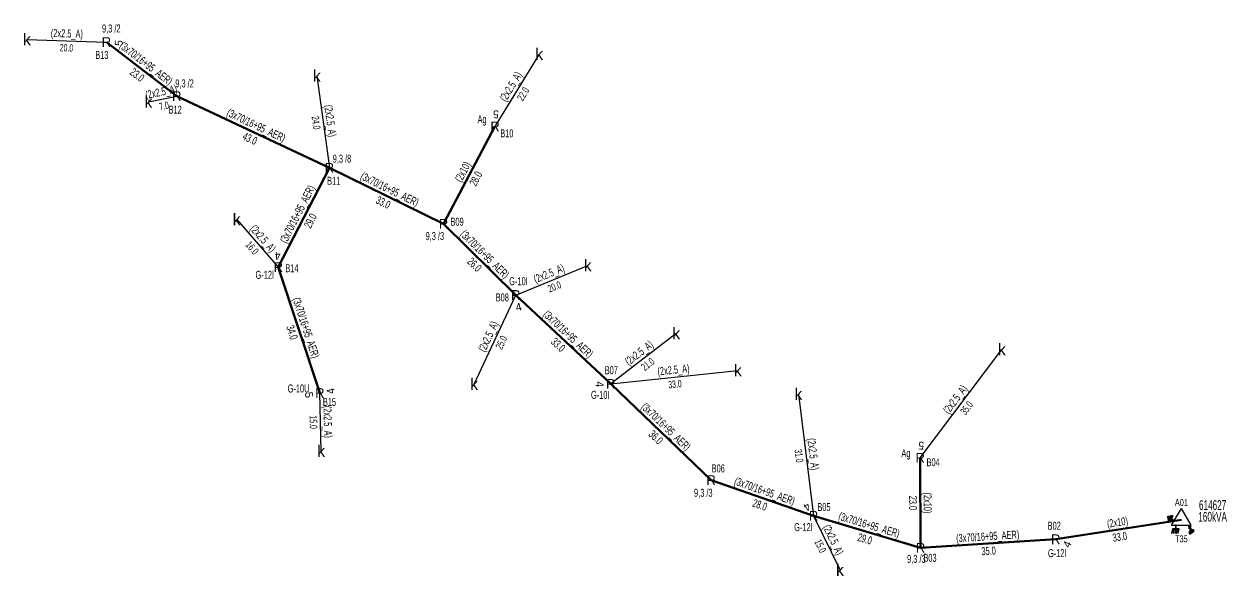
# Model space of a CAD drawing. Header units: millimetres. Extents: x 415467 to 419266, y 4041401 to 4045614.
# Drawn here: x 418651.7 to 418959.8, y 4044388.1 to 4044529.5 of the extents above; entities that cross this region are included whole.
import ezdxf
from ezdxf.enums import TextEntityAlignment as Align

# ---------------------------------------------------------------- set-up
doc = ezdxf.new("R2010")
doc.units = ezdxf.units.MM
for name, color, linetype, lineweight in [('DIREK_AG_MEVCUT', 120, 'Continuous', 25), ('HAT_ABONE_HAVAI_MEVCUT', 56, 'Continuous', 30), ('HAT_AG_HAVAI_MEVCUT', 126, 'Continuous', 50), ('KOFRE_ABONE_MEVCUT', 6, 'Continuous', 25), ('TRAFO_MEVCUT', 5, 'Continuous', 30), ('TRAFO_TADILAT_BYSK', 5, 'Continuous', 30)]:
    doc.layers.add(name, color=color, linetype=linetype, lineweight=lineweight)
doc.styles.add('Direk', font='B_CAD')
doc.styles.get("Standard").update_dxf_attribs({"font": 'Arial'})

# ---------------------------------------------------------------- blocks, each defined once
blk = doc.blocks.new('MEV_DIREK')
h = blk.add_hatch(color=32)
h.paths.add_polyline_path([(-2.14, 0.97), (-2.35, 1.09), (-3.31, -0.55), (-3.09, -0.67), (-2.67, 0.06), (-1.89, -0.39), (-1.79, -0.22), (-2.56, 0.23)])
h.paths.add_polyline_path([(-3.46, -0.17), (-3.33, -0.25), (-2.61, 0.99), (-2.74, 1.06)])
h.paths.add_polyline_path([(-3.54, 0.29), (-3.41, 0.22), (-3.05, 0.82), (-3.18, 0.9)])
h.paths.add_polyline_path([(-3.58, 0.81), (-3.66, 0.68), (-3.53, 0.61), (-3.45, 0.74)])
h.paths.add_polyline_path([(-1.51, -2.34), (-2.26, -2.33), (-2.52, -3.47), (-2.42, -3.47), (-2.21, -2.53), (-1.91, -2.54), (-2.12, -3.47), (-2.02, -3.47), (-1.81, -2.54), (-1.51, -2.54), (-1.72, -3.47), (-1.62, -3.48), (-1.41, -2.54), (-1.11, -2.54), (-1.32, -3.48), (-1.22, -3.48), (-1.01, -2.54), (-0.71, -2.55), (-0.92, -3.48), (-0.82, -3.48), (-0.56, -2.35), (-1.31, -2.34), (-1.31, -1.44), (-1.51, -1.44)])
at = {"layer": 'TRAFO_MEVCUT'}
for points in [[(2.35, -1.57), (2.12, -1.92), (2.08, -1.44), (1.94, -1.44), (2.01, -2.32), (2.25, -1.96), (2.31, -2.67), (2.1, -2.67), (2.39, -2.87), (2.4, -2.86), (2.64, -2.49), (2.45, -2.63)], [(2.35, -1.57), (2.12, -1.92), (2.08, -1.44), (1.94, -1.44), (2.01, -2.32), (2.25, -1.96), (2.31, -2.67), (2.1, -2.67), (2.39, -2.87), (1.98, -3.19), (2.2, -3.79), (2.26, -3.74), (2.08, -3.26), (2.26, -3.13), (2.44, -3.6), (2.49, -3.56), (2.32, -3.08), (2.49, -2.94), (2.67, -3.42), (2.73, -3.38), (2.55, -2.9), (2.73, -2.76), (2.91, -3.24), (2.97, -3.2), (2.79, -2.72), (2.97, -2.58), (3.15, -3.06), (3.21, -3.01), (2.98, -2.42), (2.4, -2.86), (2.64, -2.49), (2.45, -2.63)], [(2.97, -2.58), (3.15, -3.06), (3.21, -3.01), (2.98, -2.42), (2.4, -2.86), (2.64, -2.49), (2.45, -2.63), (2.35, -1.57), (2.12, -1.92), (2.08, -1.44), (1.94, -1.44), (2.01, -2.32), (2.25, -1.96), (2.31, -2.67), (2.1, -2.67), (2.39, -2.87), (1.98, -3.19), (2.2, -3.79), (2.26, -3.74), (2.08, -3.26), (2.26, -3.13), (2.44, -3.6), (2.49, -3.56), (2.32, -3.08), (2.49, -2.94), (2.67, -3.42), (2.73, -3.38), (2.55, -2.9), (2.73, -2.76), (2.91, -3.24), (2.97, -3.2), (2.79, -2.72)]]:
    blk.add_hatch(color=32, dxfattribs=at).paths.add_polyline_path(points)
at = {"layer": 'TRAFO_MEVCUT', "linetype": 'Continuous'}
for p, q in [((-2.5, -1.44), (0, 2.89)), ((2.5, -1.44), (0, 2.89)), ((-2.5, -1.44), (2.5, -1.44))]:
    blk.add_line(p, q, dxfattribs=at)
at = {"layer": 'TRAFO_MEVCUT', "color": 32, "flags": 128}
blk.add_lwpolyline([(1.94, -1.44), (2.08, -1.44), (2.12, -1.92), (2.35, -1.57), (2.45, -2.63), (2.64, -2.49), (2.4, -2.86), (2.98, -2.42), (3.21, -3.01), (3.15, -3.06), (2.97, -2.58), (2.79, -2.72), (2.97, -3.2), (2.91, -3.24), (2.73, -2.76), (2.55, -2.9), (2.73, -3.38), (2.67, -3.42), (2.49, -2.94), (2.32, -3.08), (2.49, -3.56), (2.44, -3.6), (2.26, -3.13), (2.08, -3.26), (2.26, -3.74), (2.2, -3.79), (1.98, -3.19), (2.39, -2.87), (2.1, -2.67), (2.31, -2.67), (2.25, -1.96), (2.01, -2.32), (1.94, -1.44)], dxfattribs=at)
at = {"layer": 'TRAFO_TADILAT_BYSK', "color": 32, "flags": 128}
for points in [[(-3.53, 0.61), (-3.45, 0.74), (-3.58, 0.81), (-3.66, 0.68), (-3.53, 0.61)], [(-3.41, 0.22), (-3.05, 0.82), (-3.18, 0.9), (-3.54, 0.29), (-3.41, 0.22)], [(-3.33, -0.25), (-2.61, 0.99), (-2.74, 1.06), (-3.46, -0.17), (-3.33, -0.25)], [(-1.79, -0.22), (-2.56, 0.23), (-2.14, 0.97), (-2.35, 1.09), (-3.31, -0.55), (-3.09, -0.67), (-2.67, 0.06), (-1.89, -0.39), (-1.79, -0.22)], [(-1.31, -1.44), (-1.51, -1.44), (-1.51, -2.34), (-2.26, -2.33), (-2.52, -3.47), (-2.42, -3.47), (-2.21, -2.53), (-1.91, -2.54), (-2.12, -3.47), (-2.02, -3.47), (-1.81, -2.54), (-1.51, -2.54), (-1.72, -3.47), (-1.62, -3.48), (-1.41, -2.54), (-1.11, -2.54), (-1.32, -3.48), (-1.22, -3.48), (-1.01, -2.54), (-0.71, -2.55), (-0.92, -3.48), (-0.82, -3.48), (-0.56, -2.35), (-1.31, -2.34), (-1.31, -1.44)]]:
    blk.add_lwpolyline(points, dxfattribs=at)

msp = doc.modelspace()

# ---------------------------------------------------------------- linework, layer by layer
at = {"layer": 'HAT_ABONE_HAVAI_MEVCUT'}
for p, q in [((418652.475695, 4044525.526231), (418672.836337, 4044524.852904)), ((418783.658665, 4044521.777637), (418772.332522, 4044503.213837)), ((418726.712238, 4044516.183403), (418729.921877, 4044492.659967)), ((418683.59155, 4044509.526944), (418690.856346, 4044511.011448)), ((418706.185941, 4044479.415174), (418716.843396, 4044467.215143)), ((418777.650435, 4044460.072074), (418796.080743, 4044467.63995)), ((418766.990729, 4044437.244615), (418777.650435, 4044460.072074)), ((418818.760191, 4044450.215318), (418801.95448, 4044437.318271)), ((418881.205754, 4044418.340854), (418902.136023, 4044446.099838)), ((418801.95448, 4044437.318271), (418834.517282, 4044440.761063)), ((418727.831095, 4044420.088966), (418727.48045, 4044434.97529)), ((418850.016415, 4044434.706249), (418853.89136, 4044403.511889)), ((418853.89136, 4044403.511889), (418860.682753, 4044389.616727))]:
    msp.add_line(p, q, dxfattribs=at)
at = {"layer": 'HAT_AG_HAVAI_MEVCUT'}
for p, q in [((418672.836337, 4044524.852904), (418690.856346, 4044511.011448)), ((418690.856346, 4044511.011448), (418729.921877, 4044492.659967)), ((418772.332522, 4044503.213837), (418759.16387, 4044478.306368)), ((418729.921877, 4044492.659967), (418716.843396, 4044467.215143)), ((418729.921877, 4044492.659967), (418759.16387, 4044478.306368)), ((418759.16387, 4044478.306368), (418777.650435, 4044460.072074)), ((418716.843396, 4044467.215143), (418727.48045, 4044434.97529)), ((418777.650435, 4044460.072074), (418801.95448, 4044437.318271)), ((418801.95448, 4044437.318271), (418827.668252, 4044412.672702)), ((418881.205754, 4044418.340854), (418881.311, 4044395.304)), ((418827.668252, 4044412.672702), (418853.89136, 4044403.511889)), ((418853.89136, 4044403.511889), (418881.311, 4044395.304)), ((418915.916745, 4044397.499118), (418948.096, 4044402.527)), ((418881.311, 4044395.304), (418915.916745, 4044397.499118))]:
    msp.add_line(p, q, dxfattribs=at)

# ---------------------------------------------------------------- block references
at = {"layer": 'TRAFO_MEVCUT'}
msp.add_blockref('MEV_DIREK', (418948.096, 4044402.527), dxfattribs=at)

# ---------------------------------------------------------------- texts
at = {"layer": 'DIREK_AG_MEVCUT', "width": 0.53}
for s, p in [('9,3 /2', (418674.084373, 4044528.336374)), ('B13', (418671.655856, 4044521.557989)), ('9,3 /2', (418692.837728, 4044514.26444)), ('B12', (418690.441527, 4044507.536117)), ('Ag', (418769.021952, 4044505.096556)), ('B10', (418775.374943, 4044501.483613)), ('9,3 /8', (418733.155017, 4044494.992868)), ('B11', (418731.02238, 4044489.337484)), ('B09', (418762.623005, 4044478.839647)), ('9,3 /3', (418756.936732, 4044475.169626)), ('B14', (418720.332742, 4044466.942261)), ('G-12I', (418713.38369, 4044465.241815)), ('G-10I', (418778.347485, 4044463.611512)), ('B08', (418774.205548, 4044459.453404)), ('B07', (418802.125753, 4044440.814078)), ('G-10U', (418722.043884, 4044436.129114)), ('G-10I', (418799.284571, 4044434.499754)), ('B15', (418729.944845, 4044432.692323)), ('Ag', (418877.56465, 4044419.550484)), ('B06', (418829.498071, 4044415.656283)), ('B04', (418884.527259, 4044417.237401)), ('9,3 /3', (418825.674613, 4044409.422007)), ('B05', (418856.564326, 4044405.77137)), ('G-12I', (418851.322315, 4044400.618756)), ('B02', (418915.535408, 4044400.978282)), ('G-12I', (418916.304681, 4044393.959743)), ('9,3 /3', (418880.231512, 4044392.494124)), ('B03', (418883.72272, 4044392.767544))]:
    msp.add_text(s, height=2.05, dxfattribs=at).set_placement(p, align=Align.MIDDLE_CENTER)
at = {"layer": 'DIREK_AG_MEVCUT', "style": 'Direk'}
for p in [(418672.836337, 4044524.852904), (418690.856346, 4044511.011448), (418772.332522, 4044503.213837), (418729.921877, 4044492.659967), (418759.16387, 4044478.306368), (418716.843396, 4044467.215143), (418777.650435, 4044460.072074), (418801.95448, 4044437.318271), (418727.48045, 4044434.97529), (418881.205754, 4044418.340854), (418827.668252, 4044412.672702), (418853.89136, 4044403.511889), (418915.916745, 4044397.499118), (418881.311, 4044395.304)]:
    msp.add_text('R', height=2.5, dxfattribs=at).set_placement(p, align=Align.MIDDLE_CENTER)
at = {"layer": 'DIREK_AG_MEVCUT', "color": 32, "style": 'Direk'}
for s, rotation, p in [('5', 84.834348, (418675.988646, 4044524.600805)), ('5', 175.280871, (418772.562881, 4044506.355889)), ('4', 183.097366, (418716.683093, 4044470.084782)), ('4', 373.62246, (418778.374725, 4044457.015091)), ('4', 271.973192, (418799.141156, 4044437.221615)), ('5', 279.804436, (418724.721345, 4044434.49849)), ('4', 99.804436, (418730.239555, 4044435.452091)), ('5', 174.767333, (418881.461115, 4044421.493961)), ('4', 215.64219, (418852.250364, 4044405.80125)), ('4', 426.360418, (418918.841969, 4044396.230884))]:
    msp.add_text(s, height=2, rotation=rotation, dxfattribs=at).set_placement(p, align=Align.MIDDLE_CENTER)
at = {"layer": 'HAT_ABONE_HAVAI_MEVCUT', "lineweight": 30, "width": 0.53}
for rotation, p in [(358.105917, (418662.68411, 4044526.039103)), (418.611802, (418777.269984, 4044512.938445)), (11.548944, (418687.053774, 4044511.101987)), (277.769705, (418729.159254, 4044504.536598)), (311.13915, (418712.154816, 4044473.874365)), (22.324094, (418786.542721, 4044464.642305)), (64.968903, (418771.550416, 4044449.017988)), (397.503373, (418809.839849, 4044444.441114)), (6.035334, (418818.14651, 4044439.884956)), (52.983713, (418890.992194, 4044432.732082)), (271.349344, (418728.505537, 4044427.552144)), (277.080977, (418852.797405, 4044419.21385)), (296.047512, (418858.050722, 4044396.937557))]:
    msp.add_text('(2x2.5_A)', height=2.05, rotation=rotation, dxfattribs=at).set_placement(p, align=Align.CENTER)
for s, rotation, p in [('20.0', 358.105917, (418662.627922, 4044524.340032)), ('22.0', 418.611802, (418778.721203, 4044512.053028)), ('7.0', 11.548944, (418687.394122, 4044509.436405)), ('24.0', 277.769705, (418727.474861, 4044504.306772)), ('16.0', 311.13915, (418710.874522, 4044472.755952)), ('20.0', 22.324094, (418787.188458, 4044463.069719)), ('25.0', 64.968903, (418773.090749, 4044448.298701)), ('21.0', 397.503373, (418810.874822, 4044443.092474)), ('33.0', 6.035334, (418818.325251, 4044438.194378)), ('35.0', 52.983713, (418892.349583, 4044431.70861)), ('15.0', 271.349344, (418726.806008, 4044427.512112)), ('31.0', 277.080977, (418851.110371, 4044419.004288)), ('15.0', 296.047512, (418856.523391, 4044396.191059))]:
    msp.add_text(s, height=1.9, rotation=rotation, dxfattribs=at).set_placement(p, align=Align.TOP_CENTER)
at = {"layer": 'HAT_AG_HAVAI_MEVCUT', "lineweight": 30, "width": 0.53}
for s, rotation, p in [('(3x70/16+95_AER)', 322.471559, (418682.364124, 4044518.606269)), ('(3x70/16+95_AER)', 334.837671, (418710.750519, 4044502.605048)), ('(2x10)', 422.134461, (418764.996756, 4044491.157391)), ('(3x70/16+95_AER)', 333.855623, (418744.917413, 4044486.246201)), ('(3x70/16+95_AER)', 422.797117, (418722.626652, 4044480.326126)), ('(3x70/16+95_AER)', 315.393616, (418769.00405, 4044469.794377)), ('(3x70/16+95_AER)', 288.259528, (418722.969123, 4044451.36154)), ('(3x70/16+95_AER)', 316.88683, (418790.383383, 4044449.315677)), ('(3x70/16+95_AER)', 316.215153, (418815.399525, 4044425.609138)), ('(3x70/16+95_AER)', 340.743588, (418841.060133, 4044408.89474)), ('(2x10)', 270.261758, (418882.108368, 4044406.82631)), ('(3x70/16+95_AER)', 343.335274, (418867.844935, 4044400.222244)), ('(2x10)', 8.880224, (418931.875053, 4044400.852792)), ('(3x70/16+95_AER)', 3.629534, (418898.560063, 4044397.249854))]:
    msp.add_text(s, height=2.05, rotation=rotation, dxfattribs=at).set_placement(p, align=Align.CENTER)
for s, rotation, p in [('23.0', 322.471559, (418681.32856, 4044517.258083)), ('43.0', 334.837671, (418710.027705, 4044501.066367)), ('28.0', 422.134461, (418766.499636, 4044490.362814)), ('33.0', 333.855623, (418744.168334, 4044484.720134)), ('29.0', 422.797117, (418724.138621, 4044479.548984)), ('26.0', 315.393616, (418767.810255, 4044468.584065)), ('34.0', 288.259528, (418721.354723, 4044450.828893)), ('33.0', 316.88683, (418789.221532, 4044448.074668)), ('36.0', 316.215153, (418814.223206, 4044424.381834)), ('28.0', 340.743588, (418840.499479, 4044407.289851)), ('23.0', 270.261758, (418880.408386, 4044406.818544)), ('29.0', 343.335274, (418867.357425, 4044398.593645)), ('33.0', 8.880224, (418932.137481, 4044399.17317)), ('35.0', 3.629534, (418898.667682, 4044395.553264))]:
    msp.add_text(s, height=2.05, rotation=rotation, dxfattribs=at).set_placement(p, align=Align.TOP_CENTER)
at = {"layer": 'KOFRE_ABONE_MEVCUT', "style": 'Direk'}
for p in [(418652.475695, 4044525.526231), (418783.658665, 4044521.777637), (418726.712238, 4044516.183403), (418683.59155, 4044509.526944), (418706.185941, 4044479.415174), (418796.080743, 4044467.63995), (418818.760191, 4044450.215318), (418902.136023, 4044446.099838), (418834.517282, 4044440.761063), (418766.990729, 4044437.244615), (418850.016415, 4044434.706249), (418727.831095, 4044420.088966), (418860.682753, 4044389.616727)]:
    msp.add_text('k', height=3, dxfattribs=at).set_placement(p, align=Align.MIDDLE_CENTER)
at = {"layer": 'TRAFO_MEVCUT', "width": 0.6}
for s, height, p in [('A01', 1.8, (418948.096, 4044406.027)), ('614627', 2.5, (418956.096, 4044405.027)), ('160kVA', 2.5, (418956.096, 4044402.027))]:
    msp.add_text(s, height=height, dxfattribs=at).set_placement(p, align=Align.CENTER)
msp.add_text('T35', height=1.8, dxfattribs=at).set_placement((418948.096, 4044398.527), align=Align.TOP_CENTER)

doc.saveas('drawing.dxf')
